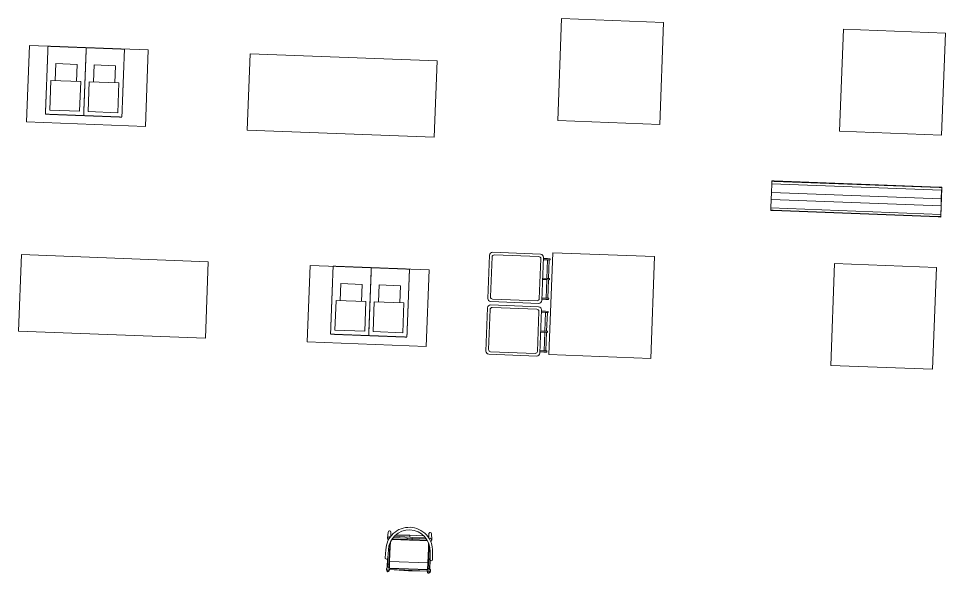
# Model space of a CAD drawing. Header units: millimetres. Extents: x 18438 to 82538, y -3412 to 53720.
# Drawn here: x 60311 to 71219, y 17578 to 24106 of the extents above; entities that cross this region are included whole.
import ezdxf

# ---------------------------------------------------------------- set-up
doc = ezdxf.new("R2010")
doc.units = ezdxf.units.MM
doc.header["$MEASUREMENT"] = 0
doc.linetypes.add('Hidden', pattern=[7.14375, 4.7625, -2.38125])
for name, color, linetype, lineweight in [('A-GENM', 33, 'Continuous', 13), ('E-ELEC-EQPM', 71, 'Continuous', 13), ('E-ELEC-EQPM-HDLN', 91, 'Hidden', 13), ('I-FURN', 40, 'Continuous', 13)]:
    doc.layers.add(name, color=color, linetype=linetype, lineweight=lineweight)

# ---------------------------------------------------------------- blocks, each defined once
blk = doc.blocks.new('Wheelie Bin_All Sizes - 240L Standard-2272562-GA PLAN - LEVEL 11')
at = {"layer": 'A-GENM', "color": 0, "lineweight": -2}
for p, q in [((-226, 357.5), (-240, 357.5)), ((-240, 325.5), (-240, 357.5)), ((-226, 357.5), (-226, 325.5)), ((-7, 347.5), (-226, 347.5)), ((-226, 327.5), (-7, 327.5)), ((7, 357.5), (-7, 357.5)), ((-7, 325.5), (-7, 357.5)), ((7, 357.5), (7, 325.5)), ((226, 347.5), (7, 347.5)), ((7, 327.5), (226, 327.5)), ((240, 357.5), (226, 357.5)), ((226, 325.5), (226, 357.5)), ((240, 357.5), (240, 325.5)), ((-290, 242.5), (-290, -322.5)), ((-260, 222.5), (-260, -302.5)), ((255, 277.5), (-255, 277.5)), ((-240, 277.5), (-240, 325.5)), ((-240, 277.5), (-226, 277.5)), ((235, 247.5), (-235, 247.5)), ((-226, 325.5), (-226, 277.5)), ((-7, 277.5), (-7, 325.5)), ((-7, 277.5), (7, 277.5)), ((7, 325.5), (7, 277.5)), ((226, 277.5), (226, 325.5)), ((240, 277.5), (226, 277.5)), ((240, 325.5), (240, 277.5)), ((260, -302.5), (260, 222.5)), ((290, -322.5), (290, 242.5)), ((-255, -357.5), (255, -357.5)), ((-235, -327.5), (235, -327.5))]:
    blk.add_line(p, q, dxfattribs=at)
for centre, radius, start, end in [((-255, 242.5), 35, 90, 180), ((-235, 222.5), 25, 90, 180), ((235, 222.5), 25, 360, 90), ((255, 242.5), 35, 360, 90), ((-255, -322.5), 35, 180, 270), ((-235, -302.5), 25, 180, 270), ((235, -302.5), 25, 270, 360), ((255, -322.5), 35, 270, 360)]:
    blk.add_arc(centre, radius, start, end, dxfattribs=at)
blk = doc.blocks.new('ULTIMAKER_3DPRINTER - ULTIMAKER_3DPRINTER-2587425-GA PLAN - LEVEL 11')
at = {"layer": 'E-ELEC-EQPM', "color": 0, "lineweight": -2}
for p, q in [((125, 375), (-125, 375)), ((-125, 375), (-125, 175)), ((125, 175), (125, 375)), ((175, 175), (-175, 175)), ((-175, 175), (-175, -175)), ((175, -175), (175, 175)), ((-175, -175), (175, -175))]:
    blk.add_line(p, q, dxfattribs=at)
at = {"layer": 'E-ELEC-EQPM-HDLN', "color": 0, "lineweight": -2}
for p, q in [((-225, -225), (-225, 575)), ((-225, 575), (225, 575)), ((225, 575), (225, -225)), ((225, -225), (-225, -225))]:
    blk.add_line(p, q, dxfattribs=at)
blk = doc.blocks.new('ULTIMAKER_3DPRINTER - ULTIMAKER_3DPRINTER 3-9001074-GA PLAN - LEVEL 11')
at = {"layer": 'E-ELEC-EQPM', "color": 0, "lineweight": -2}
for p, q in [((125, 375), (-125, 375)), ((-125, 375), (-125, 175)), ((125, 175), (125, 375)), ((175, 175), (-175, 175)), ((-175, 175), (-175, -175)), ((175, -175), (175, 175)), ((-175, -175), (175, -175))]:
    blk.add_line(p, q, dxfattribs=at)
at = {"layer": 'E-ELEC-EQPM-HDLN', "color": 0, "lineweight": -2}
for p, q in [((-225, -225), (-225, 575)), ((-225, 575), (225, 575)), ((225, 575), (225, -225)), ((225, -225), (-225, -225))]:
    blk.add_line(p, q, dxfattribs=at)
blk = doc.blocks.new('New Furniture_Mobile Whiteboard_NR1 - NR1-9722481-GA PLAN - LEVEL 11')
at = {"layer": 'I-FURN', "color": 0, "lineweight": -2}
for p, q in [((-955, -425), (-928, -425)), ((-955, -430), (-955, -425)), ((-928, -430), (-955, -430)), ((-955, -460), (-955, -430)), ((1015, -425), (-928, -425)), ((-928, -430), (1015, -430)), ((1015, -425), (1045, -425)), ((1045, -430), (1015, -430)), ((1045, -430), (1045, -425)), ((1045, -425), (1045, -430)), ((1045, -431), (1045, -425)), ((1045, -768), (1045, -431)), ((-956, -460), (1044, -460)), ((-956, -562), (-956, -460)), ((1044, -460), (1044, -562)), ((-956, -562), (1044, -562)), ((-956, -643), (-956, -562)), ((1044, -643), (-956, -643)), ((-956, -744), (-956, -643)), ((1044, -643), (1044, -562)), ((1044, -643), (1044, -744)), ((1044, -744), (-956, -744)), ((-955, -770), (-955, -744)), ((-955, -775), (-955, -770)), ((-955, -770), (-928, -770)), ((-928, -775), (-955, -775)), ((1015, -770), (-928, -770)), ((-928, -775), (1015, -775)), ((1015, -770), (1045, -770)), ((1045, -775), (1015, -775)), ((1045, -775), (1045, -768)), ((1045, -775), (1045, -770)), ((1045, -770), (1045, -775))]:
    blk.add_line(p, q, dxfattribs=at)
blk = doc.blocks.new('Existing Furniture_High Meeting Table-2200x900_ET6 - ET6-9893796-GA PLAN - LEVEL 11')
at = {"layer": 'I-FURN', "color": 0, "lineweight": -2}
for p, q in [((2200, 900), (0, 900)), ((0, 900), (0, 0)), ((2200, 0), (2200, 900)), ((0, 0), (2200, 0))]:
    blk.add_line(p, q, dxfattribs=at)
blk = doc.blocks.new('Existing Furniture_High Meeting Table-1400x900_ET7 - ET7-9894611-GA PLAN - LEVEL 11')
at = {"layer": 'I-FURN', "color": 0, "lineweight": -2}
for p, q in [((0, 900), (0, 0)), ((1400, 900), (0, 900)), ((1400, 0), (1400, 900)), ((0, 0), (1400, 0))]:
    blk.add_line(p, q, dxfattribs=at)
blk = doc.blocks.new('New Furniture_Team Table_NT1 - NT1-9512384-GA PLAN - LEVEL 11')
at = {"layer": 'I-FURN', "color": 0, "lineweight": -2}
for p, q in [((600, 600), (-600, 600)), ((-600, 600), (-600, -600)), ((600, -600), (600, 600)), ((-600, -600), (600, -600))]:
    blk.add_line(p, q, dxfattribs=at)
blk = doc.blocks.new('New Furniture_Team Table_NT1 - NT1-9512428-GA PLAN - LEVEL 11')
at = {"layer": 'I-FURN', "color": 0, "lineweight": -2}
for p, q in [((-600, 600), (600, 600)), ((-600, -600), (-600, 600)), ((600, 600), (600, -600)), ((600, -600), (-600, -600))]:
    blk.add_line(p, q, dxfattribs=at)
blk = doc.blocks.new('New Furniture_Chairs for Low Team Tables_NC6 - NC6-V173-GA PLAN - LEVEL 11')
at = {"layer": 'I-FURN', "color": 0, "lineweight": -2}
for p, q in [((-255, 239), (-259, 219)), ((-239, 222), (-240, 222)), ((-222, 225), (-225, 239)), ((225, 224), (-223, 224)), ((0, 231), (-222, 225)), ((-221, 219), (-222, 225)), ((222, 225), (0, 231)), ((0, 231), (0, 224)), ((222, 225), (221, 219)), ((225, 239), (222, 225)), ((259, 219), (255, 239)), ((-250, 198), (-250, 94)), ((-248, 198), (-248, 198)), ((-240, 212), (-240, 216)), ((-230, -86), (-230, 198)), ((-225, 129), (-225, 205)), ((-225, 129), (-225, -43)), ((225, 129), (-225, 129)), ((-224, 206), (224, 206)), ((223, 210), (-222, 210)), ((225, 129), (225, 204)), ((225, -43), (225, 129)), ((230, 198), (230, -86)), ((232, 198), (232, 198)), ((239, 206), (240, 206)), ((240, 216), (240, 212)), ((250, 94), (250, 198)), ((-275, -6), (-279, 87)), ((-249, 88), (-245, -6)), ((245, -6), (249, 88)), ((279, 87), (275, -6)), ((-225, -99), (-225, -43)), ((225, -43), (225, -99)), ((-260, -144), (-255, -217)), ((-250, -120), (-250, -125)), ((-248, -123), (-248, -125)), ((-225, -217), (-223, -182)), ((-223, -180), (-222, -168)), ((-223, -185), (-207, -186)), ((208, -132), (-208, -132)), ((-30, -138), (-205, -138)), ((-195, -154), (-30, -154)), ((0, -165), (-182, -168)), ((-164, -186), (0, -189)), ((-30, -138), (-30, -135)), ((-30, -135), (30, -135)), ((-30, -144), (-30, -138)), ((-30, -150), (-30, -144)), ((-30, -154), (-30, -150)), ((-30, -152), (30, -152)), ((-30, -154), (-30, -154)), ((180, -170), (0, -165)), ((0, -165), (0, -175)), ((0, -175), (0, -189)), ((0, -189), (165, -185)), ((30, -135), (30, -138)), ((30, -138), (30, -144)), ((205, -138), (30, -138)), ((30, -144), (30, -150)), ((30, -150), (30, -154)), ((30, -154), (195, -154)), ((30, -154), (30, -154)), ((209, -184), (223, -183)), ((222, -171), (220, -171)), ((222, -168), (223, -181)), ((223, -182), (225, -217)), ((248, -125), (248, -123)), ((250, -125), (250, -120)), ((255, -217), (260, -144))]:
    blk.add_line(p, q, dxfattribs=at)
at = {"layer": 'I-FURN', "color": 0, "lineweight": -2, "flags": 128}
for points in [[(-222, 225), (-222, 225), (-222, 225), (-222, 225), (-222, 225), (-222, 225), (-222, 224), (-222, 224), (-222, 224)], [(222, 224), (222, 224), (222, 224), (222, 225), (222, 225), (222, 225), (222, 225), (222, 225), (222, 225), (222, 225), (222, 225)], [(-248, 198), (-248, 110), (-248, 74)], [(-248, 198), (-248, 198), (-248, 198), (-248, 198), (-248, 198), (-248, 198), (-248, 198), (-248, 198), (-248, 198), (-247, 197), (-247, 197), (-247, 197), (-247, 197), (-247, 197), (-247, 197), (-246, 197), (-246, 197), (-246, 197)], [(-240, 206), (-240, 206), (-241, 206), (-241, 206), (-241, 206), (-241, 207), (-242, 207), (-242, 207), (-242, 207), (-242, 207), (-242, 207), (-243, 207)], [(-232, -80), (-232, -38), (-232, 50), (-232, 138), (-232, 197)], [(232, 198), (232, 110), (232, 22), (232, -66), (232, -80)], [(232, 198), (232, 198), (232, 198), (232, 198), (232, 198), (232, 198), (232, 198), (232, 198), (232, 198), (233, 197), (233, 197), (233, 197), (233, 197), (233, 197), (233, 197), (234, 197), (234, 197), (234, 197)], [(245, 207), (245, 207), (244, 207), (244, 207), (244, 207), (244, 207), (243, 207), (243, 207), (243, 207), (243, 207), (243, 207), (243, 207)], [(248, 74), (248, 138), (248, 197)], [(-223, -185), (-223, -185), (-223, -184), (-223, -183), (-223, -183), (-223, -182), (-223, -182), (-223, -182), (-223, -181), (-223, -181), (-223, -181), (-223, -180), (-223, -180), (-223, -180), (-223, -180), (-223, -180), (-223, -179), (-223, -179), (-223, -179), (-223, -179), (-223, -179)], [(223, -178), (223, -179), (223, -179), (223, -179), (223, -179), (223, -180), (223, -180), (223, -180), (223, -180), (223, -181), (223, -181), (223, -181), (223, -182), (223, -182)], [(223, -182), (223, -181), (223, -181), (223, -181), (223, -181), (223, -181), (223, -180), (223, -180), (223, -180)]]:
    blk.add_lwpolyline(points, dxfattribs=at)
at = {"layer": 'I-FURN', "color": 0, "lineweight": -2}
for centre, radius, start, end in [((-264, 88), 15, 2.1666, 182.1666), ((264, 88), 15, 357.8334, 177.8334), ((0, -7), 275, 179.8621, 270.0001), ((0, -6), 245, 180, 269.9991), ((0, -7), 275, 269.9999, 0.1379), ((0, -6), 245, 270.0009, 360)]:
    blk.add_arc(centre, radius, start, end, dxfattribs=at)
for centre, major_axis, ratio, start_param, end_param in [((-240, 215), (19.8, 0), 0.999107, 1.570796, 4.014257), ((-240, 235), (15, 0), 0.999107, 1.570796, 3.041769), ((-240, 235), (15, 0), 0.999107, 3.057887, 3.29251), ((-240, 235), (15, 0), 0.999107, 4.32495, 4.685099), ((-240, 235), (15, 0), 0.999107, 6.186115, 7.853982), ((-240, 215), (19.8, 0), 0.999107, 0.523599, 1.570796), ((-240, 215), (19.8, 0), 0.999107, 4.712389, 6.769572), ((240, 215), (19.8, 0), 0.999107, 1.570796, 4.712389), ((240, 235), (15, 0), 0.999107, 1.570796, 3.236857), ((240, 235), (15, 0), 0.999107, 6.141882, 7.853982), ((240, 215), (19.8, 0), 0.999107, 0.523599, 1.570796), ((240, 215), (19.8, 0), 0.999107, 4.712389, 6.769572), ((240, 235), (15, 0), 0.999107, 4.712389, 4.894686), ((240, 235), (15, 0), 0.999107, 5.759587, 5.9172), ((-240, 215), (19.8, 0), 0.999107, 4.055848, 4.712389), ((-240, -142), (20, 0), 0.987314, 1.961494, 4.712389), ((-240, -216), (15, 0), 0.987314, 3.141593, 4.712389), ((-240, -142), (-20, 0), 0.987314, 1.570796, 2.094395), ((-240, -216), (-15, 0), 0.987314, 1.570796, 3.141593), ((240, -216), (15, 0), 0.987314, 3.141593, 4.712389), ((240, -142), (20, 0), 0.987314, 4.18879, 4.712389), ((240, -142), (-20, 0), 0.987314, 1.570796, 4.321691), ((240, -216), (-15, 0), 0.987314, 1.570796, 3.141593)]:
    blk.add_ellipse(centre, major_axis=major_axis, ratio=ratio, start_param=start_param, end_param=end_param, dxfattribs=at)

msp = doc.modelspace()

# ---------------------------------------------------------------- block references
at = {"layer": 'A-GENM', "color": 40, "lineweight": 0, "rotation": 267.8165250542603}
for p in [(66201, 21054), (66178, 20435)]:
    msp.add_blockref('Wheelie Bin_All Sizes - 240L Standard-2272562-GA PLAN - LEVEL 11', p, dxfattribs=at)
at = {"layer": 'E-ELEC-EQPM', "color": 40, "lineweight": 0, "rotation": 357.816525054261}
for name, p in [('ULTIMAKER_3DPRINTER - ULTIMAKER_3DPRINTER-2587425-GA PLAN - LEVEL 11', (60861, 23197)), ('ULTIMAKER_3DPRINTER - ULTIMAKER_3DPRINTER-2587425-GA PLAN - LEVEL 11', (61311, 23180)), ('ULTIMAKER_3DPRINTER - ULTIMAKER_3DPRINTER 3-9001074-GA PLAN - LEVEL 11', (64216, 20609)), ('ULTIMAKER_3DPRINTER - ULTIMAKER_3DPRINTER 3-9001074-GA PLAN - LEVEL 11', (64665, 20592))]:
    msp.add_blockref(name, p, dxfattribs=at)
at = {"layer": 'I-FURN', "color": 40, "lineweight": 0}
for name, p, rotation in [('New Furniture_Team Table_NT1 - NT1-9512384-GA PLAN - LEVEL 11', (67279, 23483), 267.8165250542611), ('New Furniture_Team Table_NT1 - NT1-9512384-GA PLAN - LEVEL 11', (70596, 23357), 267.8165250542611), ('Existing Furniture_High Meeting Table-1400x900_ET7 - ET7-9894611-GA PLAN - LEVEL 11', (60405, 22891), 357.816525054261), ('Existing Furniture_High Meeting Table-2200x900_ET6 - ET6-9893796-GA PLAN - LEVEL 11', (65236, 23608), 177.8165250542611), ('New Furniture_Mobile Whiteboard_NR1 - NR1-9722481-GA PLAN - LEVEL 11', (70148, 22585), 357.816525054261), ('Existing Furniture_High Meeting Table-2200x900_ET6 - ET6-9893796-GA PLAN - LEVEL 11', (62544, 21245), 177.8165250542611), ('New Furniture_Team Table_NT1 - NT1-9512428-GA PLAN - LEVEL 11', (67174, 20729), 87.81652505426058), ('Existing Furniture_High Meeting Table-1400x900_ET7 - ET7-9894611-GA PLAN - LEVEL 11', (63709, 20303), 357.816525054261), ('New Furniture_Team Table_NT1 - NT1-9512428-GA PLAN - LEVEL 11', (70491, 20602), 87.81652505426058), ('New Furniture_Chairs for Low Team Tables_NC6 - NC6-V173-GA PLAN - LEVEL 11', (64908, 17839), 177.8165250542611)]:
    msp.add_blockref(name, p, dxfattribs=dict(at, rotation=rotation))

doc.saveas('drawing.dxf')
